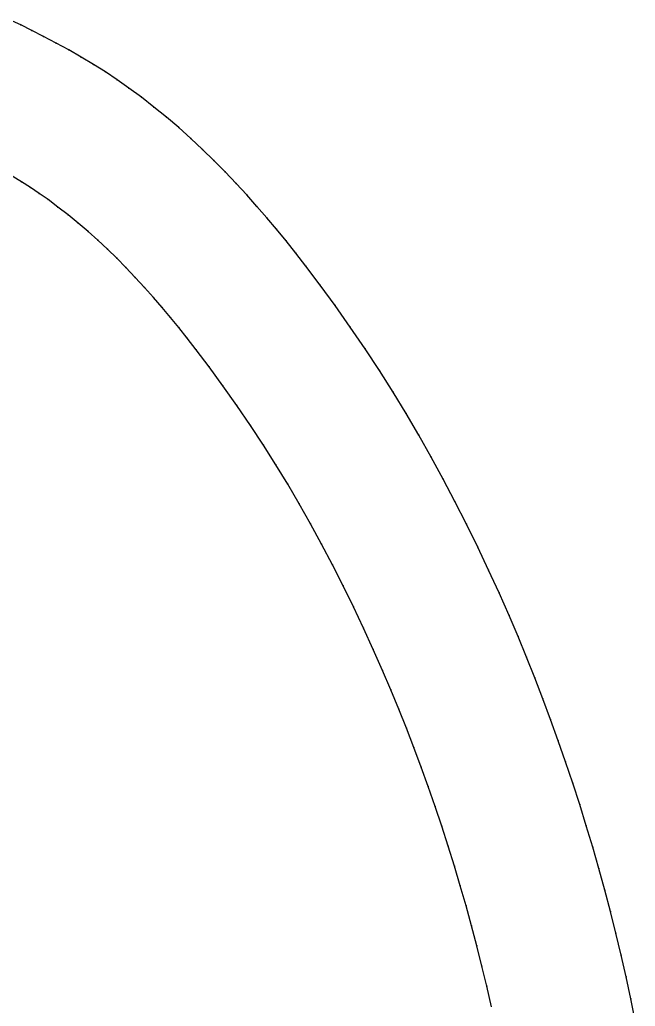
# Model space of a CAD drawing. Extents: x 50 to 2594, y 47 to 2136.
# Drawn here: x 2490 to 2525.7, y 1546.6 to 1603.9 of the extents above; entities that cross this region are included whole.
import ezdxf

# ---------------------------------------------------------------- set-up
doc = ezdxf.new("R2010")
doc.units = 0

# ---------------------------------------------------------------- blocks, each defined once
blk = doc.blocks.new('837.CUELLO_XS')
at = {"layer": '1'}
blk.add_lwpolyline([(2525.67, 1545.803), (2525.41, 1547.069), (2525.136, 1548.34), (2524.847, 1549.609), (2524.545, 1550.874), (2524.229, 1552.131), (2523.9, 1553.382), (2523.557, 1554.629), (2523.201, 1555.872), (2522.831, 1557.112), (2522.447, 1558.349), (2522.048, 1559.585), (2521.633, 1560.822), (2521.204, 1562.054), (2520.763, 1563.279), (2520.31, 1564.493), (2519.846, 1565.696), (2519.368, 1566.895), (2518.871, 1568.099), (2518.351, 1569.318), (2517.771, 1570.633), (2517.163, 1571.963), (2516.531, 1573.299), (2515.88, 1574.628), (2515.212, 1575.942), (2514.527, 1577.239), (2513.828, 1578.519), (2513.112, 1579.785), (2512.376, 1581.042), (2511.618, 1582.292), (2510.829, 1583.543), (2510.001, 1584.803), (2509.135, 1586.071), (2508.254, 1587.319), (2507.389, 1588.507), (2506.57, 1589.598), (2505.976, 1590.366), (2505.412, 1591.075), (2504.86, 1591.747), (2504.302, 1592.407), (2503.726, 1593.072), (2503.129, 1593.742), (2502.514, 1594.411), (2501.886, 1595.073), (2501.233, 1595.736), (2500.567, 1596.386), (2499.885, 1597.022), (2499.187, 1597.646), (2498.474, 1598.253), (2497.75, 1598.842), (2497.021, 1599.408), (2496.296, 1599.946), (2495.617, 1600.424), (2494.937, 1600.879), (2494.248, 1601.315), (2493.538, 1601.739), (2492.807, 1602.154), (2492.069, 1602.556), (2491.345, 1602.936), (2490.657, 1603.289), (2490.022, 1603.606), (2489.374, 1603.911)], dxfattribs=at)
at = {"layer": '14'}
blk.add_lwpolyline([(2517.326, 1546.604), (2517.056, 1547.794), (2516.774, 1548.973), (2516.48, 1550.143), (2516.174, 1551.307), (2515.855, 1552.466), (2515.523, 1553.624), (2515.179, 1554.779), (2514.821, 1555.932), (2514.449, 1557.084), (2514.062, 1558.237), (2513.663, 1559.386), (2513.251, 1560.527), (2512.83, 1561.657), (2512.399, 1562.774), (2511.955, 1563.887), (2511.495, 1565.004), (2511.012, 1566.134), (2510.474, 1567.352), (2509.911, 1568.585), (2509.326, 1569.822), (2508.723, 1571.054), (2508.106, 1572.266), (2507.475, 1573.461), (2506.832, 1574.638), (2506.176, 1575.798), (2505.51, 1576.938), (2504.823, 1578.069), (2504.109, 1579.203), (2503.356, 1580.348), (2502.559, 1581.514), (2501.748, 1582.663), (2500.953, 1583.754), (2500.208, 1584.748), (2499.686, 1585.423), (2499.194, 1586.042), (2498.714, 1586.627), (2498.228, 1587.201), (2497.724, 1587.782), (2497.203, 1588.367), (2496.669, 1588.948), (2496.129, 1589.519), (2495.593, 1590.063), (2495.052, 1590.592), (2494.5, 1591.107), (2493.933, 1591.612), (2493.355, 1592.104), (2492.768, 1592.582), (2492.181, 1593.038), (2491.605, 1593.466), (2491.092, 1593.828), (2490.582, 1594.169), (2490.062, 1594.498), (2489.517, 1594.824)], dxfattribs=at)
at = {"layer": '3'}
for p in [(2490.022, 1603.606), (2490.657, 1603.289), (2491.345, 1602.936), (2492.069, 1602.556), (2492.807, 1602.154), (2493.538, 1601.739), (2494.248, 1601.315), (2494.937, 1600.879), (2495.617, 1600.424), (2496.296, 1599.946), (2497.021, 1599.408), (2497.75, 1598.842), (2498.474, 1598.253), (2499.187, 1597.646), (2499.885, 1597.022), (2500.567, 1596.386), (2501.233, 1595.736), (2501.886, 1595.073), (2490.062, 1594.498), (2490.582, 1594.169), (2502.514, 1594.411), (2491.092, 1593.828), (2491.605, 1593.466), (2503.129, 1593.742), (2492.181, 1593.038), (2503.726, 1593.072), (2492.768, 1592.582), (2504.302, 1592.407), (2493.355, 1592.104), (2504.86, 1591.747), (2493.933, 1591.612), (2494.5, 1591.107), (2495.052, 1590.592), (2505.412, 1591.075), (2495.593, 1590.063), (2505.976, 1590.366), (2496.129, 1589.519), (2506.57, 1589.598), (2496.669, 1588.948), (2497.203, 1588.367), (2507.389, 1588.507), (2497.724, 1587.782), (2498.228, 1587.201), (2508.254, 1587.319), (2498.714, 1586.627), (2499.194, 1586.042), (2509.135, 1586.071), (2499.686, 1585.423), (2510.001, 1584.803), (2500.208, 1584.748), (2500.953, 1583.754), (2510.829, 1583.543), (2501.748, 1582.663), (2511.618, 1582.292), (2502.559, 1581.514), (2512.376, 1581.042), (2503.356, 1580.348), (2513.112, 1579.785), (2504.109, 1579.203), (2513.828, 1578.519), (2504.823, 1578.069), (2505.51, 1576.938), (2514.527, 1577.239), (2506.176, 1575.798), (2515.212, 1575.942), (2506.832, 1574.638), (2515.88, 1574.628), (2507.475, 1573.461), (2516.531, 1573.299), (2508.106, 1572.266), (2517.163, 1571.963), (2508.723, 1571.054), (2517.771, 1570.633), (2509.326, 1569.822), (2518.351, 1569.318), (2509.911, 1568.585), (2518.871, 1568.099), (2510.474, 1567.352), (2519.368, 1566.895), (2511.012, 1566.134), (2519.846, 1565.696), (2511.495, 1565.004), (2520.31, 1564.493), (2511.955, 1563.887), (2520.763, 1563.279), (2512.399, 1562.774), (2521.204, 1562.054), (2512.83, 1561.657), (2521.633, 1560.822), (2513.251, 1560.527), (2513.663, 1559.386), (2522.048, 1559.585), (2514.062, 1558.237), (2522.447, 1558.349), (2514.449, 1557.084), (2522.831, 1557.112), (2514.821, 1555.932), (2523.201, 1555.872), (2515.179, 1554.779), (2523.557, 1554.629), (2515.523, 1553.624), (2523.9, 1553.382), (2515.855, 1552.466), (2524.229, 1552.131), (2516.174, 1551.307), (2524.545, 1550.874), (2516.48, 1550.143), (2524.847, 1549.609), (2516.774, 1548.973), (2525.136, 1548.34), (2517.056, 1547.794), (2525.41, 1547.069)]:
    blk.add_point(p, dxfattribs=at)
blk = doc.blocks.new('837.CUELLO_S')
at = {"layer": '1'}
blk.add_lwpolyline([(2525.67, 1545.803), (2525.41, 1547.069), (2525.136, 1548.34), (2524.847, 1549.609), (2524.545, 1550.874), (2524.229, 1552.131), (2523.9, 1553.382), (2523.557, 1554.629), (2523.201, 1555.872), (2522.831, 1557.112), (2522.447, 1558.349), (2522.048, 1559.585), (2521.633, 1560.822), (2521.204, 1562.054), (2520.763, 1563.279), (2520.31, 1564.493), (2519.846, 1565.696), (2519.368, 1566.895), (2518.871, 1568.099), (2518.351, 1569.318), (2517.771, 1570.633), (2517.163, 1571.963), (2516.531, 1573.299), (2515.88, 1574.628), (2515.212, 1575.942), (2514.527, 1577.239), (2513.828, 1578.519), (2513.112, 1579.785), (2512.376, 1581.042), (2511.618, 1582.292), (2510.829, 1583.543), (2510.001, 1584.803), (2509.135, 1586.071), (2508.254, 1587.319), (2507.389, 1588.507), (2506.57, 1589.598), (2505.976, 1590.366), (2505.412, 1591.075), (2504.86, 1591.747), (2504.302, 1592.407), (2503.726, 1593.072), (2503.129, 1593.742), (2502.514, 1594.411), (2501.886, 1595.073), (2501.233, 1595.736), (2500.567, 1596.386), (2499.885, 1597.022), (2499.187, 1597.646), (2498.474, 1598.253), (2497.75, 1598.842), (2497.021, 1599.408), (2496.296, 1599.946), (2495.617, 1600.424), (2494.937, 1600.879), (2494.248, 1601.315), (2493.538, 1601.739), (2492.807, 1602.154), (2492.069, 1602.556), (2491.345, 1602.936), (2490.657, 1603.289), (2490.022, 1603.606), (2489.374, 1603.911)], dxfattribs=at)
at = {"layer": '14'}
blk.add_lwpolyline([(2517.326, 1546.604), (2517.056, 1547.794), (2516.774, 1548.973), (2516.48, 1550.143), (2516.174, 1551.307), (2515.855, 1552.466), (2515.523, 1553.624), (2515.179, 1554.779), (2514.821, 1555.932), (2514.449, 1557.084), (2514.062, 1558.237), (2513.663, 1559.386), (2513.251, 1560.527), (2512.83, 1561.657), (2512.399, 1562.774), (2511.955, 1563.887), (2511.495, 1565.004), (2511.012, 1566.134), (2510.474, 1567.352), (2509.911, 1568.585), (2509.326, 1569.822), (2508.723, 1571.054), (2508.106, 1572.266), (2507.475, 1573.461), (2506.832, 1574.638), (2506.176, 1575.798), (2505.51, 1576.938), (2504.823, 1578.069), (2504.109, 1579.203), (2503.356, 1580.348), (2502.559, 1581.514), (2501.748, 1582.663), (2500.953, 1583.754), (2500.208, 1584.748), (2499.686, 1585.423), (2499.194, 1586.042), (2498.714, 1586.627), (2498.228, 1587.201), (2497.724, 1587.782), (2497.203, 1588.367), (2496.669, 1588.948), (2496.129, 1589.519), (2495.593, 1590.063), (2495.052, 1590.592), (2494.5, 1591.107), (2493.933, 1591.612), (2493.355, 1592.104), (2492.768, 1592.582), (2492.181, 1593.038), (2491.605, 1593.466), (2491.092, 1593.828), (2490.582, 1594.169), (2490.062, 1594.498), (2489.517, 1594.824)], dxfattribs=at)
at = {"layer": '3'}
for p in [(2490.022, 1603.606), (2490.657, 1603.289), (2491.345, 1602.936), (2492.069, 1602.556), (2492.807, 1602.154), (2493.538, 1601.739), (2494.248, 1601.315), (2494.937, 1600.879), (2495.617, 1600.424), (2496.296, 1599.946), (2497.021, 1599.408), (2497.75, 1598.842), (2498.474, 1598.253), (2499.187, 1597.646), (2499.885, 1597.022), (2500.567, 1596.386), (2501.233, 1595.736), (2501.886, 1595.073), (2490.062, 1594.498), (2490.582, 1594.169), (2502.514, 1594.411), (2491.092, 1593.828), (2491.605, 1593.466), (2503.129, 1593.742), (2492.181, 1593.038), (2503.726, 1593.072), (2492.768, 1592.582), (2504.302, 1592.407), (2493.355, 1592.104), (2504.86, 1591.747), (2493.933, 1591.612), (2494.5, 1591.107), (2495.052, 1590.592), (2505.412, 1591.075), (2495.593, 1590.063), (2505.976, 1590.366), (2496.129, 1589.519), (2506.57, 1589.598), (2496.669, 1588.948), (2497.203, 1588.367), (2507.389, 1588.507), (2497.724, 1587.782), (2498.228, 1587.201), (2508.254, 1587.319), (2498.714, 1586.627), (2499.194, 1586.042), (2509.135, 1586.071), (2499.686, 1585.423), (2510.001, 1584.803), (2500.208, 1584.748), (2500.953, 1583.754), (2510.829, 1583.543), (2501.748, 1582.663), (2511.618, 1582.292), (2502.559, 1581.514), (2512.376, 1581.042), (2503.356, 1580.348), (2513.112, 1579.785), (2504.109, 1579.203), (2513.828, 1578.519), (2504.823, 1578.069), (2505.51, 1576.938), (2514.527, 1577.239), (2506.176, 1575.798), (2515.212, 1575.942), (2506.832, 1574.638), (2515.88, 1574.628), (2507.475, 1573.461), (2516.531, 1573.299), (2508.106, 1572.266), (2517.163, 1571.963), (2508.723, 1571.054), (2517.771, 1570.633), (2509.326, 1569.822), (2518.351, 1569.318), (2509.911, 1568.585), (2518.871, 1568.099), (2510.474, 1567.352), (2519.368, 1566.895), (2511.012, 1566.134), (2519.846, 1565.696), (2511.495, 1565.004), (2520.31, 1564.493), (2511.955, 1563.887), (2520.763, 1563.279), (2512.399, 1562.774), (2521.204, 1562.054), (2512.83, 1561.657), (2521.633, 1560.822), (2513.251, 1560.527), (2513.663, 1559.386), (2522.048, 1559.585), (2514.062, 1558.237), (2522.447, 1558.349), (2514.449, 1557.084), (2522.831, 1557.112), (2514.821, 1555.932), (2523.201, 1555.872), (2515.179, 1554.779), (2523.557, 1554.629), (2515.523, 1553.624), (2523.9, 1553.382), (2515.855, 1552.466), (2524.229, 1552.131), (2516.174, 1551.307), (2524.545, 1550.874), (2516.48, 1550.143), (2524.847, 1549.609), (2516.774, 1548.973), (2525.136, 1548.34), (2517.056, 1547.794), (2525.41, 1547.069)]:
    blk.add_point(p, dxfattribs=at)
blk = doc.blocks.new('837.CUELLO_M')
at = {"layer": '1'}
blk.add_lwpolyline([(2525.67, 1545.803), (2525.41, 1547.069), (2525.136, 1548.34), (2524.847, 1549.609), (2524.545, 1550.874), (2524.229, 1552.131), (2523.9, 1553.382), (2523.557, 1554.629), (2523.201, 1555.872), (2522.831, 1557.112), (2522.447, 1558.349), (2522.048, 1559.585), (2521.633, 1560.822), (2521.204, 1562.054), (2520.763, 1563.279), (2520.31, 1564.493), (2519.846, 1565.696), (2519.368, 1566.895), (2518.871, 1568.099), (2518.351, 1569.318), (2517.771, 1570.633), (2517.163, 1571.963), (2516.531, 1573.299), (2515.88, 1574.628), (2515.212, 1575.942), (2514.527, 1577.239), (2513.828, 1578.519), (2513.112, 1579.785), (2512.376, 1581.042), (2511.618, 1582.292), (2510.829, 1583.543), (2510.001, 1584.803), (2509.135, 1586.071), (2508.254, 1587.319), (2507.389, 1588.507), (2506.57, 1589.598), (2505.976, 1590.366), (2505.412, 1591.075), (2504.86, 1591.747), (2504.302, 1592.407), (2503.726, 1593.072), (2503.129, 1593.742), (2502.514, 1594.411), (2501.886, 1595.073), (2501.233, 1595.736), (2500.567, 1596.386), (2499.885, 1597.022), (2499.187, 1597.646), (2498.474, 1598.253), (2497.75, 1598.842), (2497.021, 1599.408), (2496.296, 1599.946), (2495.617, 1600.424), (2494.937, 1600.879), (2494.248, 1601.315), (2493.538, 1601.739), (2492.807, 1602.154), (2492.069, 1602.556), (2491.345, 1602.936), (2490.657, 1603.289), (2490.022, 1603.606), (2489.374, 1603.911)], dxfattribs=at)
at = {"layer": '14'}
blk.add_lwpolyline([(2517.326, 1546.604), (2517.056, 1547.794), (2516.774, 1548.973), (2516.48, 1550.143), (2516.174, 1551.307), (2515.855, 1552.466), (2515.523, 1553.624), (2515.179, 1554.779), (2514.821, 1555.932), (2514.449, 1557.084), (2514.062, 1558.237), (2513.663, 1559.386), (2513.251, 1560.527), (2512.83, 1561.657), (2512.399, 1562.774), (2511.955, 1563.887), (2511.495, 1565.004), (2511.012, 1566.134), (2510.474, 1567.352), (2509.911, 1568.585), (2509.326, 1569.822), (2508.723, 1571.054), (2508.106, 1572.266), (2507.475, 1573.461), (2506.832, 1574.638), (2506.176, 1575.798), (2505.51, 1576.938), (2504.823, 1578.069), (2504.109, 1579.203), (2503.356, 1580.348), (2502.559, 1581.514), (2501.748, 1582.663), (2500.953, 1583.754), (2500.208, 1584.748), (2499.686, 1585.423), (2499.194, 1586.042), (2498.714, 1586.627), (2498.228, 1587.201), (2497.724, 1587.782), (2497.203, 1588.367), (2496.669, 1588.948), (2496.129, 1589.519), (2495.593, 1590.063), (2495.052, 1590.592), (2494.5, 1591.107), (2493.933, 1591.612), (2493.355, 1592.104), (2492.768, 1592.582), (2492.181, 1593.038), (2491.605, 1593.466), (2491.092, 1593.828), (2490.582, 1594.169), (2490.062, 1594.498), (2489.517, 1594.824)], dxfattribs=at)
at = {"layer": '3'}
for p in [(2490.022, 1603.606), (2490.657, 1603.289), (2491.345, 1602.936), (2492.069, 1602.556), (2492.807, 1602.154), (2493.538, 1601.739), (2494.248, 1601.315), (2494.937, 1600.879), (2495.617, 1600.424), (2496.296, 1599.946), (2497.021, 1599.408), (2497.75, 1598.842), (2498.474, 1598.253), (2499.187, 1597.646), (2499.885, 1597.022), (2500.567, 1596.386), (2501.233, 1595.736), (2501.886, 1595.073), (2490.062, 1594.498), (2490.582, 1594.169), (2502.514, 1594.411), (2491.092, 1593.828), (2491.605, 1593.466), (2503.129, 1593.742), (2492.181, 1593.038), (2503.726, 1593.072), (2492.768, 1592.582), (2504.302, 1592.407), (2493.355, 1592.104), (2504.86, 1591.747), (2493.933, 1591.612), (2494.5, 1591.107), (2495.052, 1590.592), (2505.412, 1591.075), (2495.593, 1590.063), (2505.976, 1590.366), (2496.129, 1589.519), (2506.57, 1589.598), (2496.669, 1588.948), (2497.203, 1588.367), (2507.389, 1588.507), (2497.724, 1587.782), (2498.228, 1587.201), (2508.254, 1587.319), (2498.714, 1586.627), (2499.194, 1586.042), (2509.135, 1586.071), (2499.686, 1585.423), (2510.001, 1584.803), (2500.208, 1584.748), (2500.953, 1583.754), (2510.829, 1583.543), (2501.748, 1582.663), (2511.618, 1582.292), (2502.559, 1581.514), (2512.376, 1581.042), (2503.356, 1580.348), (2513.112, 1579.785), (2504.109, 1579.203), (2513.828, 1578.519), (2504.823, 1578.069), (2505.51, 1576.938), (2514.527, 1577.239), (2506.176, 1575.798), (2515.212, 1575.942), (2506.832, 1574.638), (2515.88, 1574.628), (2507.475, 1573.461), (2516.531, 1573.299), (2508.106, 1572.266), (2517.163, 1571.963), (2508.723, 1571.054), (2517.771, 1570.633), (2509.326, 1569.822), (2518.351, 1569.318), (2509.911, 1568.585), (2518.871, 1568.099), (2510.474, 1567.352), (2519.368, 1566.895), (2511.012, 1566.134), (2519.846, 1565.696), (2511.495, 1565.004), (2520.31, 1564.493), (2511.955, 1563.887), (2520.763, 1563.279), (2512.399, 1562.774), (2521.204, 1562.054), (2512.83, 1561.657), (2521.633, 1560.822), (2513.251, 1560.527), (2513.663, 1559.386), (2522.048, 1559.585), (2514.062, 1558.237), (2522.447, 1558.349), (2514.449, 1557.084), (2522.831, 1557.112), (2514.821, 1555.932), (2523.201, 1555.872), (2515.179, 1554.779), (2523.557, 1554.629), (2515.523, 1553.624), (2523.9, 1553.382), (2515.855, 1552.466), (2524.229, 1552.131), (2516.174, 1551.307), (2524.545, 1550.874), (2516.48, 1550.143), (2524.847, 1549.609), (2516.774, 1548.973), (2525.136, 1548.34), (2517.056, 1547.794), (2525.41, 1547.069)]:
    blk.add_point(p, dxfattribs=at)
blk = doc.blocks.new('837.CUELLO_L')
at = {"layer": '1'}
blk.add_lwpolyline([(2525.67, 1545.803), (2525.41, 1547.069), (2525.136, 1548.34), (2524.847, 1549.609), (2524.545, 1550.874), (2524.229, 1552.131), (2523.9, 1553.382), (2523.557, 1554.629), (2523.201, 1555.872), (2522.831, 1557.112), (2522.447, 1558.349), (2522.048, 1559.585), (2521.633, 1560.822), (2521.204, 1562.054), (2520.763, 1563.279), (2520.31, 1564.493), (2519.846, 1565.696), (2519.368, 1566.895), (2518.871, 1568.099), (2518.351, 1569.318), (2517.771, 1570.633), (2517.163, 1571.963), (2516.531, 1573.299), (2515.88, 1574.628), (2515.212, 1575.942), (2514.527, 1577.239), (2513.828, 1578.519), (2513.112, 1579.785), (2512.376, 1581.042), (2511.618, 1582.292), (2510.829, 1583.543), (2510.001, 1584.803), (2509.135, 1586.071), (2508.254, 1587.319), (2507.389, 1588.507), (2506.57, 1589.598), (2505.976, 1590.366), (2505.412, 1591.075), (2504.86, 1591.747), (2504.302, 1592.407), (2503.726, 1593.072), (2503.129, 1593.742), (2502.514, 1594.411), (2501.886, 1595.073), (2501.233, 1595.736), (2500.567, 1596.386), (2499.885, 1597.022), (2499.187, 1597.646), (2498.474, 1598.253), (2497.75, 1598.842), (2497.021, 1599.408), (2496.296, 1599.946), (2495.617, 1600.424), (2494.937, 1600.879), (2494.248, 1601.315), (2493.538, 1601.739), (2492.807, 1602.154), (2492.069, 1602.556), (2491.345, 1602.936), (2490.657, 1603.289), (2490.022, 1603.606), (2489.374, 1603.911)], dxfattribs=at)
at = {"layer": '14'}
blk.add_lwpolyline([(2517.326, 1546.604), (2517.056, 1547.794), (2516.774, 1548.973), (2516.48, 1550.143), (2516.174, 1551.307), (2515.855, 1552.466), (2515.523, 1553.624), (2515.179, 1554.779), (2514.821, 1555.932), (2514.449, 1557.084), (2514.062, 1558.237), (2513.663, 1559.386), (2513.251, 1560.527), (2512.83, 1561.657), (2512.399, 1562.774), (2511.955, 1563.887), (2511.495, 1565.004), (2511.012, 1566.134), (2510.474, 1567.352), (2509.911, 1568.585), (2509.326, 1569.822), (2508.723, 1571.054), (2508.106, 1572.266), (2507.475, 1573.461), (2506.832, 1574.638), (2506.176, 1575.798), (2505.51, 1576.938), (2504.823, 1578.069), (2504.109, 1579.203), (2503.356, 1580.348), (2502.559, 1581.514), (2501.748, 1582.663), (2500.953, 1583.754), (2500.208, 1584.748), (2499.686, 1585.423), (2499.194, 1586.042), (2498.714, 1586.627), (2498.228, 1587.201), (2497.724, 1587.782), (2497.203, 1588.367), (2496.669, 1588.948), (2496.129, 1589.519), (2495.593, 1590.063), (2495.052, 1590.592), (2494.5, 1591.107), (2493.933, 1591.612), (2493.355, 1592.104), (2492.768, 1592.582), (2492.181, 1593.038), (2491.605, 1593.466), (2491.092, 1593.828), (2490.582, 1594.169), (2490.062, 1594.498), (2489.517, 1594.824)], dxfattribs=at)
at = {"layer": '3'}
for p in [(2490.022, 1603.606), (2490.657, 1603.289), (2491.345, 1602.936), (2492.069, 1602.556), (2492.807, 1602.154), (2493.538, 1601.739), (2494.248, 1601.315), (2494.937, 1600.879), (2495.617, 1600.424), (2496.296, 1599.946), (2497.021, 1599.408), (2497.75, 1598.842), (2498.474, 1598.253), (2499.187, 1597.646), (2499.885, 1597.022), (2500.567, 1596.386), (2501.233, 1595.736), (2501.886, 1595.073), (2490.062, 1594.498), (2490.582, 1594.169), (2502.514, 1594.411), (2491.092, 1593.828), (2491.605, 1593.466), (2503.129, 1593.742), (2492.181, 1593.038), (2503.726, 1593.072), (2492.768, 1592.582), (2504.302, 1592.407), (2493.355, 1592.104), (2504.86, 1591.747), (2493.933, 1591.612), (2494.5, 1591.107), (2495.052, 1590.592), (2505.412, 1591.075), (2495.593, 1590.063), (2505.976, 1590.366), (2496.129, 1589.519), (2506.57, 1589.598), (2496.669, 1588.948), (2497.203, 1588.367), (2507.389, 1588.507), (2497.724, 1587.782), (2498.228, 1587.201), (2508.254, 1587.319), (2498.714, 1586.627), (2499.194, 1586.042), (2509.135, 1586.071), (2499.686, 1585.423), (2510.001, 1584.803), (2500.208, 1584.748), (2500.953, 1583.754), (2510.829, 1583.543), (2501.748, 1582.663), (2511.618, 1582.292), (2502.559, 1581.514), (2512.376, 1581.042), (2503.356, 1580.348), (2513.112, 1579.785), (2504.109, 1579.203), (2513.828, 1578.519), (2504.823, 1578.069), (2505.51, 1576.938), (2514.527, 1577.239), (2506.176, 1575.798), (2515.212, 1575.942), (2506.832, 1574.638), (2515.88, 1574.628), (2507.475, 1573.461), (2516.531, 1573.299), (2508.106, 1572.266), (2517.163, 1571.963), (2508.723, 1571.054), (2517.771, 1570.633), (2509.326, 1569.822), (2518.351, 1569.318), (2509.911, 1568.585), (2518.871, 1568.099), (2510.474, 1567.352), (2519.368, 1566.895), (2511.012, 1566.134), (2519.846, 1565.696), (2511.495, 1565.004), (2520.31, 1564.493), (2511.955, 1563.887), (2520.763, 1563.279), (2512.399, 1562.774), (2521.204, 1562.054), (2512.83, 1561.657), (2521.633, 1560.822), (2513.251, 1560.527), (2513.663, 1559.386), (2522.048, 1559.585), (2514.062, 1558.237), (2522.447, 1558.349), (2514.449, 1557.084), (2522.831, 1557.112), (2514.821, 1555.932), (2523.201, 1555.872), (2515.179, 1554.779), (2523.557, 1554.629), (2515.523, 1553.624), (2523.9, 1553.382), (2515.855, 1552.466), (2524.229, 1552.131), (2516.174, 1551.307), (2524.545, 1550.874), (2516.48, 1550.143), (2524.847, 1549.609), (2516.774, 1548.973), (2525.136, 1548.34), (2517.056, 1547.794), (2525.41, 1547.069)]:
    blk.add_point(p, dxfattribs=at)
blk = doc.blocks.new('837.CUELLO_XL')
at = {"layer": '1'}
blk.add_lwpolyline([(2525.67, 1545.803), (2525.41, 1547.069), (2525.136, 1548.34), (2524.847, 1549.609), (2524.545, 1550.874), (2524.229, 1552.131), (2523.9, 1553.382), (2523.557, 1554.629), (2523.201, 1555.872), (2522.831, 1557.112), (2522.447, 1558.349), (2522.048, 1559.585), (2521.633, 1560.822), (2521.204, 1562.054), (2520.763, 1563.279), (2520.31, 1564.493), (2519.846, 1565.696), (2519.368, 1566.895), (2518.871, 1568.099), (2518.351, 1569.318), (2517.771, 1570.633), (2517.163, 1571.963), (2516.531, 1573.299), (2515.88, 1574.628), (2515.212, 1575.942), (2514.527, 1577.239), (2513.828, 1578.519), (2513.112, 1579.785), (2512.376, 1581.042), (2511.618, 1582.292), (2510.829, 1583.543), (2510.001, 1584.803), (2509.135, 1586.071), (2508.254, 1587.319), (2507.389, 1588.507), (2506.57, 1589.598), (2505.976, 1590.366), (2505.412, 1591.075), (2504.86, 1591.747), (2504.302, 1592.407), (2503.726, 1593.072), (2503.129, 1593.742), (2502.514, 1594.411), (2501.886, 1595.073), (2501.233, 1595.736), (2500.567, 1596.386), (2499.885, 1597.022), (2499.187, 1597.646), (2498.474, 1598.253), (2497.75, 1598.842), (2497.021, 1599.408), (2496.296, 1599.946), (2495.617, 1600.424), (2494.937, 1600.879), (2494.248, 1601.315), (2493.538, 1601.739), (2492.807, 1602.154), (2492.069, 1602.556), (2491.345, 1602.936), (2490.657, 1603.289), (2490.022, 1603.606), (2489.374, 1603.911)], dxfattribs=at)
at = {"layer": '14'}
blk.add_lwpolyline([(2517.326, 1546.604), (2517.056, 1547.794), (2516.774, 1548.973), (2516.48, 1550.143), (2516.174, 1551.307), (2515.855, 1552.466), (2515.523, 1553.624), (2515.179, 1554.779), (2514.821, 1555.932), (2514.449, 1557.084), (2514.062, 1558.237), (2513.663, 1559.386), (2513.251, 1560.527), (2512.83, 1561.657), (2512.399, 1562.774), (2511.955, 1563.887), (2511.495, 1565.004), (2511.012, 1566.134), (2510.474, 1567.352), (2509.911, 1568.585), (2509.326, 1569.822), (2508.723, 1571.054), (2508.106, 1572.266), (2507.475, 1573.461), (2506.832, 1574.638), (2506.176, 1575.798), (2505.51, 1576.938), (2504.823, 1578.069), (2504.109, 1579.203), (2503.356, 1580.348), (2502.559, 1581.514), (2501.748, 1582.663), (2500.953, 1583.754), (2500.208, 1584.748), (2499.686, 1585.423), (2499.194, 1586.042), (2498.714, 1586.627), (2498.228, 1587.201), (2497.724, 1587.782), (2497.203, 1588.367), (2496.669, 1588.948), (2496.129, 1589.519), (2495.593, 1590.063), (2495.052, 1590.592), (2494.5, 1591.107), (2493.933, 1591.612), (2493.355, 1592.104), (2492.768, 1592.582), (2492.181, 1593.038), (2491.605, 1593.466), (2491.092, 1593.828), (2490.582, 1594.169), (2490.062, 1594.498), (2489.517, 1594.824)], dxfattribs=at)
at = {"layer": '3'}
for p in [(2490.022, 1603.606), (2490.657, 1603.289), (2491.345, 1602.936), (2492.069, 1602.556), (2492.807, 1602.154), (2493.538, 1601.739), (2494.248, 1601.315), (2494.937, 1600.879), (2495.617, 1600.424), (2496.296, 1599.946), (2497.021, 1599.408), (2497.75, 1598.842), (2498.474, 1598.253), (2499.187, 1597.646), (2499.885, 1597.022), (2500.567, 1596.386), (2501.233, 1595.736), (2501.886, 1595.073), (2490.062, 1594.498), (2490.582, 1594.169), (2502.514, 1594.411), (2491.092, 1593.828), (2491.605, 1593.466), (2503.129, 1593.742), (2492.181, 1593.038), (2503.726, 1593.072), (2492.768, 1592.582), (2504.302, 1592.407), (2493.355, 1592.104), (2504.86, 1591.747), (2493.933, 1591.612), (2494.5, 1591.107), (2495.052, 1590.592), (2505.412, 1591.075), (2495.593, 1590.063), (2505.976, 1590.366), (2496.129, 1589.519), (2506.57, 1589.598), (2496.669, 1588.948), (2497.203, 1588.367), (2507.389, 1588.507), (2497.724, 1587.782), (2498.228, 1587.201), (2508.254, 1587.319), (2498.714, 1586.627), (2499.194, 1586.042), (2509.135, 1586.071), (2499.686, 1585.423), (2510.001, 1584.803), (2500.208, 1584.748), (2500.953, 1583.754), (2510.829, 1583.543), (2501.748, 1582.663), (2511.618, 1582.292), (2502.559, 1581.514), (2512.376, 1581.042), (2503.356, 1580.348), (2513.112, 1579.785), (2504.109, 1579.203), (2513.828, 1578.519), (2504.823, 1578.069), (2505.51, 1576.938), (2514.527, 1577.239), (2506.176, 1575.798), (2515.212, 1575.942), (2506.832, 1574.638), (2515.88, 1574.628), (2507.475, 1573.461), (2516.531, 1573.299), (2508.106, 1572.266), (2517.163, 1571.963), (2508.723, 1571.054), (2517.771, 1570.633), (2509.326, 1569.822), (2518.351, 1569.318), (2509.911, 1568.585), (2518.871, 1568.099), (2510.474, 1567.352), (2519.368, 1566.895), (2511.012, 1566.134), (2519.846, 1565.696), (2511.495, 1565.004), (2520.31, 1564.493), (2511.955, 1563.887), (2520.763, 1563.279), (2512.399, 1562.774), (2521.204, 1562.054), (2512.83, 1561.657), (2521.633, 1560.822), (2513.251, 1560.527), (2513.663, 1559.386), (2522.048, 1559.585), (2514.062, 1558.237), (2522.447, 1558.349), (2514.449, 1557.084), (2522.831, 1557.112), (2514.821, 1555.932), (2523.201, 1555.872), (2515.179, 1554.779), (2523.557, 1554.629), (2515.523, 1553.624), (2523.9, 1553.382), (2515.855, 1552.466), (2524.229, 1552.131), (2516.174, 1551.307), (2524.545, 1550.874), (2516.48, 1550.143), (2524.847, 1549.609), (2516.774, 1548.973), (2525.136, 1548.34), (2517.056, 1547.794), (2525.41, 1547.069)]:
    blk.add_point(p, dxfattribs=at)

msp = doc.modelspace()

# ---------------------------------------------------------------- block references
at = {"layer": '1'}
for name in ['837.CUELLO_XS', '837.CUELLO_S', '837.CUELLO_M', '837.CUELLO_L', '837.CUELLO_XL']:
    msp.add_blockref(name, (0, 0), dxfattribs=at)

doc.saveas('drawing.dxf')
